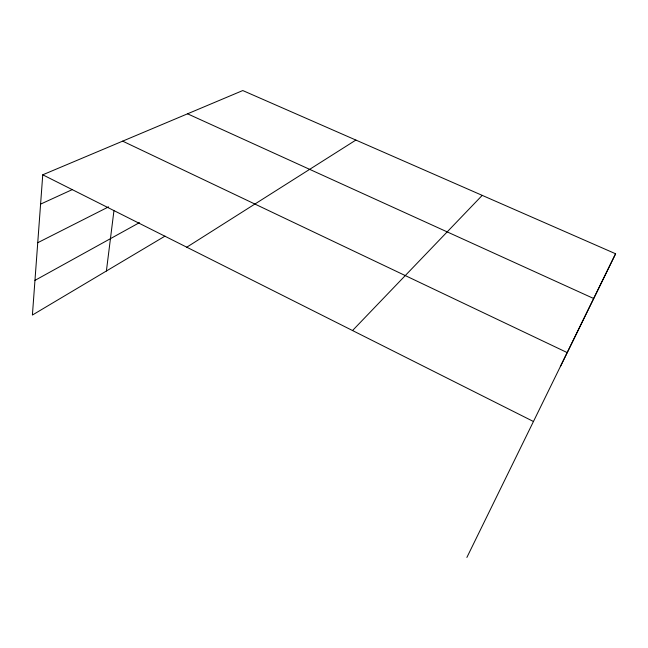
<?xml version="1.0" encoding="UTF-8"?>
<svg xmlns="http://www.w3.org/2000/svg" width="648" height="648" viewBox="0 0 648 648"><rect width="100%" height="100%" fill="white"/><g stroke="black" fill="none" stroke-linecap="round" stroke-linejoin="round"><path stroke-width="0.97" d="M560.342 366.663L615.6 253.765L242.773 90.55L42.752 174.798L32.4 315.05L164.997 236.123M106.394 271.01L113.943 210.697M466.868 557.45L615.6 253.765M352.536 330.537L482.217 195.372M186.77 247.204L355.882 140.065M34.96 280.382L139.433 222.645M37.738 242.716L108.581 206.866M40.589 204.12L72.13 189.67M187.547 113.813L593.673 298.517M122.658 141.143L567.17 352.577M42.752 174.798L533.409 421.475"/></g></svg>
